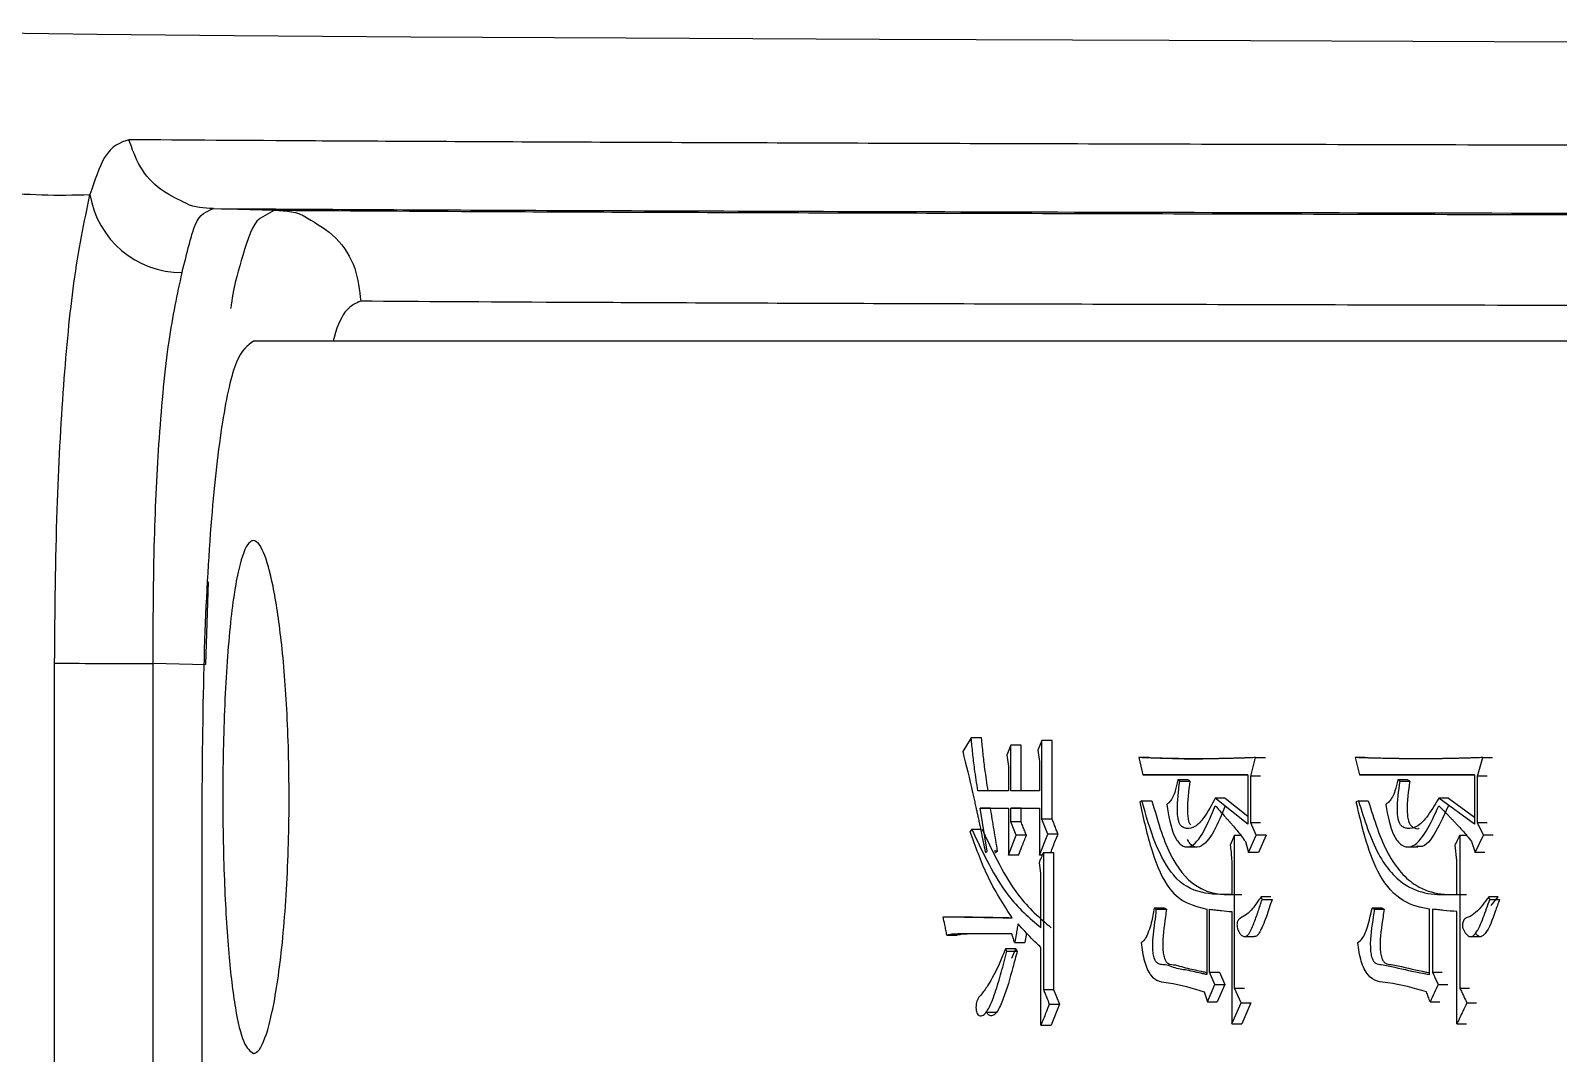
# Model space of a CAD drawing. Header units: millimetres. Extents: x 2063 to 4500, y 825 to 2548.
# Drawn here: x 3136.81 to 3150.23, y 1524.04 to 1533.02 of the extents above; entities that cross this region are included whole.
import ezdxf

# ---------------------------------------------------------------- set-up
doc = ezdxf.new("R2010")
doc.units = ezdxf.units.MM

msp = doc.modelspace()

# ---------------------------------------------------------------- linework, layer by layer
at = {"color": 7, "linetype": 'Continuous', "lineweight": 25}
for p, q in [((3138.421, 1531.455), (3138.958, 1531.441)), ((3138.958, 1531.441), (3138.834, 1531.37)), ((3138.373, 1528.179), (3138.352, 1527.455)), ((3137.028, 1498.727), (3137.026, 1527.465)), ((3137.89, 1527.464), (3137.89, 1527.467)), ((3138.352, 1527.452), (3137.89, 1527.464)), ((3137.893, 1499.172), (3137.89, 1527.464)), ((3145.075, 1526.81), (3145, 1526.691)), ((3145.165, 1526.81), (3145.075, 1526.81)), ((3145.696, 1526.788), (3145.661, 1526.702)), ((3145.696, 1526.096), (3145.696, 1526.788)), ((3145.785, 1526.788), (3145.696, 1526.788)), ((3145.422, 1526.745), (3145.388, 1526.659)), ((3145.388, 1526.659), (3145.401, 1526.561)), ((3145.422, 1526.345), (3145.422, 1526.745)), ((3145.512, 1526.745), (3145.422, 1526.745)), ((3145.512, 1526.345), (3145.512, 1526.745)), ((3145.661, 1526.702), (3145.674, 1526.604)), ((3145.401, 1526.561), (3145.401, 1526.345)), ((3145.674, 1526.604), (3145.674, 1526.345)), ((3146.546, 1526.637), (3146.582, 1526.486)), ((3146.634, 1526.637), (3146.546, 1526.637)), ((3147.529, 1526.475), (3147.572, 1526.637)), ((3147.572, 1526.637), (3147.659, 1526.637)), ((3148.445, 1526.637), (3148.485, 1526.486)), ((3148.531, 1526.637), (3148.445, 1526.637)), ((3148.531, 1526.637), (3148.654, 1526.634)), ((3149.52, 1526.475), (3149.567, 1526.637)), ((3149.567, 1526.637), (3149.651, 1526.637)), ((3146.582, 1526.486), (3147.505, 1526.486)), ((3146.671, 1526.486), (3146.582, 1526.486)), ((3147.505, 1526.486), (3146.671, 1526.486)), ((3146.906, 1526.431), (3146.888, 1526.442)), ((3146.976, 1526.442), (3146.888, 1526.442)), ((3146.906, 1526.431), (3146.995, 1526.431)), ((3146.995, 1526.431), (3146.976, 1526.442)), ((3147.505, 1526.486), (3147.505, 1526.053)), ((3147.529, 1526.064), (3147.529, 1526.475)), ((3147.616, 1526.475), (3147.529, 1526.475)), ((3148.485, 1526.486), (3149.494, 1526.486)), ((3148.571, 1526.486), (3148.485, 1526.486)), ((3149.494, 1526.486), (3148.571, 1526.486)), ((3148.84, 1526.431), (3148.82, 1526.442)), ((3148.906, 1526.442), (3148.82, 1526.442)), ((3148.84, 1526.431), (3148.926, 1526.431)), ((3148.926, 1526.431), (3148.906, 1526.442)), ((3149.494, 1526.486), (3149.494, 1526.053)), ((3149.52, 1526.064), (3149.52, 1526.475)), ((3149.605, 1526.475), (3149.52, 1526.475)), ((3138.319, 1526.291), (3138.318, 1499.39)), ((3145.401, 1526.345), (3145.133, 1526.345)), ((3145.674, 1526.345), (3145.422, 1526.345)), ((3146.573, 1526.258), (3146.555, 1526.248)), ((3147.505, 1526.053), (3147.218, 1526.28)), ((3147.305, 1526.28), (3147.218, 1526.28)), ((3147.305, 1526.28), (3147.505, 1526.122)), ((3148.475, 1526.258), (3148.455, 1526.248)), ((3149.494, 1526.053), (3149.18, 1526.28)), ((3149.265, 1526.28), (3149.18, 1526.28)), ((3149.265, 1526.28), (3149.494, 1526.114)), ((3145.153, 1526.193), (3145.401, 1526.193)), ((3145.216, 1525.815), (3145.153, 1526.193)), ((3145.244, 1526.193), (3145.153, 1526.193)), ((3145.244, 1526.193), (3145.401, 1526.193)), ((3145.401, 1526.193), (3145.401, 1525.782)), ((3145.422, 1526.193), (3145.674, 1526.193)), ((3145.422, 1526.074), (3145.422, 1526.193)), ((3145.512, 1526.193), (3145.422, 1526.193)), ((3145.512, 1526.193), (3145.674, 1526.193)), ((3145.512, 1526.074), (3145.512, 1526.193)), ((3145.674, 1526.193), (3145.674, 1525.782)), ((3145.079, 1526.01), (3145.066, 1525.988)), ((3145.079, 1526.01), (3145.156, 1526.01)), ((3145.469, 1525.955), (3145.422, 1526.074)), ((3145.512, 1526.074), (3145.422, 1526.074)), ((3145.747, 1525.966), (3145.696, 1526.096)), ((3145.785, 1526.096), (3145.696, 1526.096)), ((3147.577, 1525.955), (3147.529, 1526.064)), ((3147.616, 1526.064), (3147.529, 1526.064)), ((3149.572, 1525.956), (3149.52, 1526.064)), ((3149.605, 1526.064), (3149.52, 1526.064)), ((3145.401, 1525.782), (3145.469, 1525.955)), ((3145.559, 1525.955), (3145.469, 1525.955)), ((3145.674, 1525.782), (3145.747, 1525.966)), ((3145.837, 1525.966), (3145.747, 1525.966)), ((3146.97, 1525.853), (3147.058, 1525.853)), ((3147.387, 1525.955), (3147.349, 1525.869)), ((3147.387, 1524.614), (3147.387, 1525.955)), ((3147.387, 1525.955), (3147.441, 1525.955)), ((3147.482, 1525.901), (3147.51, 1525.804)), ((3147.51, 1525.804), (3147.577, 1525.955)), ((3147.664, 1525.955), (3147.577, 1525.955)), ((3147.664, 1525.955), (3147.597, 1525.804)), ((3148.91, 1525.853), (3148.995, 1525.853)), ((3149.365, 1525.956), (3149.365, 1524.614)), ((3149.365, 1525.956), (3149.424, 1525.956)), ((3149.468, 1525.901), (3149.499, 1525.804)), ((3149.499, 1525.804), (3149.572, 1525.956)), ((3149.657, 1525.956), (3149.572, 1525.956)), ((3145.199, 1525.804), (3145.216, 1525.815)), ((3145.306, 1525.815), (3145.277, 1525.815)), ((3145.282, 1525.804), (3145.29, 1525.804)), ((3145.306, 1525.815), (3145.29, 1525.804)), ((3145.7, 1525.782), (3145.674, 1525.782)), ((3145.687, 1525.62), (3145.674, 1525.717)), ((3145.709, 1525.804), (3145.709, 1524.603)), ((3145.709, 1525.804), (3145.798, 1525.804)), ((3145.798, 1525.804), (3145.798, 1524.603)), ((3147.597, 1525.804), (3147.51, 1525.804)), ((3149.584, 1525.804), (3149.499, 1525.804)), ((3145.687, 1525.144), (3145.687, 1525.62)), ((3147.363, 1525.653), (3147.363, 1525.436)), ((3149.339, 1525.436), (3149.339, 1525.653)), ((3146.77, 1525.317), (3146.682, 1525.317)), ((3146.7, 1525.306), (3146.789, 1525.306)), ((3147.143, 1525.306), (3147.143, 1524.733)), ((3147.166, 1524.755), (3147.166, 1525.306)), ((3147.629, 1525.393), (3147.62, 1525.415)), ((3147.629, 1525.393), (3147.716, 1525.393)), ((3148.68, 1525.317), (3148.594, 1525.317)), ((3148.614, 1525.306), (3148.7, 1525.306)), ((3149.098, 1524.733), (3149.098, 1525.306)), ((3149.124, 1525.306), (3149.124, 1524.755)), ((3149.703, 1525.415), (3149.619, 1525.415)), ((3149.629, 1525.393), (3149.619, 1525.415)), ((3149.629, 1525.393), (3149.714, 1525.393)), ((3149.64, 1525.339), (3149.703, 1525.415)), ((3144.828, 1525.241), (3144.919, 1525.241)), ((3147.363, 1525.285), (3147.363, 1524.3)), ((3149.339, 1524.3), (3149.339, 1525.285)), ((3144.861, 1525.079), (3144.952, 1525.079)), ((3145.431, 1525.09), (3144.996, 1525.09)), ((3145.087, 1525.09), (3144.996, 1525.09)), ((3145.431, 1525.09), (3145.087, 1525.09)), ((3145.561, 1525.095), (3145.546, 1525.014)), ((3147.472, 1525.067), (3147.56, 1525.067)), ((3149.468, 1525.067), (3149.553, 1525.067)), ((3145.466, 1524.96), (3145.376, 1524.96)), ((3145.388, 1524.939), (3145.479, 1524.939)), ((3145.43, 1524.878), (3145.466, 1524.96)), ((3145.456, 1525.014), (3145.546, 1525.014)), ((3145.687, 1524.29), (3145.687, 1524.971)), ((3147.148, 1524.495), (3147.213, 1524.647)), ((3147.213, 1524.647), (3147.166, 1524.755)), ((3147.166, 1524.755), (3147.254, 1524.755)), ((3147.213, 1524.647), (3147.301, 1524.647)), ((3147.301, 1524.647), (3147.235, 1524.495)), ((3147.254, 1524.755), (3147.301, 1524.647)), ((3149.124, 1524.755), (3149.209, 1524.755)), ((3149.175, 1524.647), (3149.26, 1524.647)), ((3145.709, 1524.603), (3145.798, 1524.603)), ((3145.798, 1524.603), (3145.85, 1524.473)), ((3147.12, 1524.582), (3147.148, 1524.495)), ((3147.444, 1524.484), (3147.387, 1524.614)), ((3147.387, 1524.614), (3147.474, 1524.614)), ((3149.365, 1524.614), (3149.45, 1524.614)), ((3145.205, 1524.402), (3145.297, 1524.402)), ((3145.76, 1524.473), (3145.85, 1524.473)), ((3145.85, 1524.473), (3145.777, 1524.29)), ((3147.148, 1524.495), (3147.235, 1524.495)), ((3147.363, 1524.3), (3147.444, 1524.484)), ((3147.444, 1524.484), (3147.531, 1524.484)), ((3147.531, 1524.484), (3147.451, 1524.3)), ((3149.104, 1524.495), (3149.189, 1524.495)), ((3149.427, 1524.484), (3149.512, 1524.484)), ((3147.363, 1524.3), (3147.451, 1524.3)), ((3149.339, 1524.3), (3149.424, 1524.3))]:
    msp.add_line(p, q, dxfattribs=at)
at = {"color": 7, "linetype": 'Continuous', "lineweight": 25, "flags": 128}
for points in [[(3135.91, 1533.018), (3136.049, 1533.008), (3136.545, 1532.997), (3137.397, 1532.985), (3138.602, 1532.974), (3140.154, 1532.964), (3142.046, 1532.953), (3144.269, 1532.943), (3146.814, 1532.933), (3149.668, 1532.923), (3152.818, 1532.914)], [(3145.785, 1526.096), (3145.785, 1526.442), (3145.785, 1526.788)], [(3146.573, 1526.258), (3146.609, 1526.258), (3146.635, 1526.258), (3146.662, 1526.258)], [(3148.475, 1526.258), (3148.51, 1526.258), (3148.535, 1526.258), (3148.561, 1526.258)], [(3145.491, 1525.782), (3145.468, 1525.782), (3145.435, 1525.782), (3145.401, 1525.782)], [(3147.707, 1525.415), (3147.676, 1525.415), (3147.648, 1525.415), (3147.62, 1525.415)], [(3145.388, 1524.939), (3145.382, 1524.949), (3145.376, 1524.96)], [(3145.466, 1524.96), (3145.469, 1524.955), (3145.472, 1524.949), (3145.479, 1524.939)], [(3145.687, 1524.29), (3145.732, 1524.29), (3145.777, 1524.29)]]:
    msp.add_lwpolyline(points, dxfattribs=at)
at = {"color": 7, "linetype": 'Continuous', "lineweight": 25}
for centre, radius, start, end in [((3137.091, 1537.638), 6.064, 264.3642, 272.3073), ((3138.145, 1531.713), 0.82, 189.3772, 270.0285), ((3137.67, 1729.703), 202.239, 269.81736, 270.06236)]:
    msp.add_arc(centre, radius, start, end, dxfattribs=at)
for points, knots in [([(3137.678, 1532.06), (3137.603, 1532.035), (3137.475, 1531.992), (3137.377, 1531.702), (3137.336, 1531.579)], [0, 0, 0, 0, 0.578809, 1, 1, 1, 1]), ([(3228.437, 1531.963), (3225.412, 1531.962), (3219.375, 1531.96), (3210.222, 1531.96), (3201.18, 1531.961), (3192.353, 1531.964), (3183.861, 1531.969), (3177.016, 1531.974), (3171.559, 1531.979), (3167.206, 1531.984), (3162.749, 1531.99), (3158.27, 1531.996), (3154.136, 1532.003), (3150.396, 1532.011), (3147.077, 1532.019), (3144.042, 1532.028), (3141.39, 1532.038), (3139.155, 1532.049), (3138.177, 1532.056), (3137.678, 1532.06)], [0, 0, 0, 0, 0.074691, 0.149062, 0.223115, 0.296848, 0.370262, 0.443356, 0.483243, 0.526636, 0.573536, 0.623941, 0.677851, 0.725458, 0.775499, 0.827974, 0.882883, 0.940225, 1, 1, 1, 1]), ([(3138.158, 1531.513), (3138.089, 1531.546), (3137.939, 1531.617), (3137.765, 1531.812), (3137.707, 1531.979), (3137.678, 1532.06)], [0, 0, 0, 0, 0.306526, 0.659337, 1, 1, 1, 1]), ([(3137.026, 1527.465), (3137.03, 1527.92), (3137.038, 1528.775), (3137.1, 1529.908), (3137.192, 1530.879), (3137.286, 1531.337), (3137.336, 1531.579)], [0, 0, 0, 0, 0.2747244, 0.5156261, 0.7443937, 1, 1, 1, 1]), ([(3138.421, 1531.455), (3138.338, 1531.459), (3138.245, 1531.463), (3138.167, 1531.508), (3138.158, 1531.513)], [0, 0, 0, 0, 0.891165, 1, 1, 1, 1]), ([(3138.145, 1530.893), (3138.167, 1530.979), (3138.203, 1531.128), (3138.237, 1531.246), (3138.255, 1531.296), (3138.26, 1531.309), (3138.262, 1531.313), (3138.3, 1531.408), (3138.361, 1531.432), (3138.421, 1531.455)], [0, 0, 0, 0, 0.252941, 0.435264, 0.483749, 0.497314, 0.501428, 0.503761, 1, 1, 1, 1]), ([(3138.421, 1531.455), (3139.146, 1531.451), (3140.596, 1531.442), (3144.386, 1531.429), (3149.284, 1531.417), (3155.325, 1531.406), (3162.373, 1531.396), (3170.315, 1531.388), (3179.015, 1531.381), (3188.322, 1531.376), (3196.764, 1531.373), (3204.044, 1531.372), (3208.048, 1531.371), (3210.049, 1531.371)], [0, 0, 0, 0, 0.0981345, 0.196269, 0.2944034, 0.3925379, 0.4906723, 0.5888066, 0.686941, 0.7850753, 0.8832097, 0.9416048, 1, 1, 1, 1]), ([(3138.834, 1531.37), (3138.83, 1531.368), (3138.77, 1531.335), (3138.687, 1531.081), (3138.603, 1530.794), (3138.574, 1530.595), (3138.571, 1530.579)], [0, 0, 0, 0, 0.033726, 0.552141, 0.964699, 1, 1, 1, 1]), ([(3138.958, 1531.441), (3139.457, 1531.438), (3140.443, 1531.431), (3142.724, 1531.422), (3145.485, 1531.414), (3148.713, 1531.406), (3152.324, 1531.398), (3156.87, 1531.39), (3162.473, 1531.383), (3169.191, 1531.376), (3176.094, 1531.37), (3183.024, 1531.365), (3189.848, 1531.362), (3196.458, 1531.36), (3202.768, 1531.359), (3207.272, 1531.358), (3209.655, 1531.358), (3210.049, 1531.358)], [0, 0, 0, 0, 0.07139, 0.140843, 0.208359, 0.273937, 0.337578, 0.399281, 0.488173, 0.572709, 0.652888, 0.72871, 0.800173, 0.867277, 0.930021, 0.988406, 1, 1, 1, 1]), ([(3138.958, 1531.441), (3139.059, 1531.436), (3139.161, 1531.432), (3139.24, 1531.375), (3139.241, 1531.375)], [0, 0, 0, 0, 0.993864, 1, 1, 1, 1]), ([(3139.241, 1531.375), (3139.331, 1531.322), (3139.511, 1531.215), (3139.681, 1530.943), (3139.703, 1530.74), (3139.714, 1530.642)], [0, 0, 0, 0, 0.340772, 0.682983, 1, 1, 1, 1]), ([(3137.89, 1527.467), (3137.892, 1527.833), (3137.895, 1528.522), (3137.943, 1529.489), (3138.02, 1530.311), (3138.105, 1530.704), (3138.145, 1530.893)], [0, 0, 0, 0, 0.266066, 0.500454, 0.760276, 1, 1, 1, 1]), ([(3139.714, 1530.642), (3139.672, 1530.625), (3139.589, 1530.59), (3139.509, 1530.44), (3139.474, 1530.302), (3139.472, 1530.291)], [0, 0, 0, 0, 0.478278, 0.958145, 1, 1, 1, 1]), ([(3210.049, 1530.56), (3208.777, 1530.56), (3206.451, 1530.56), (3203.087, 1530.56), (3199.954, 1530.561), (3196.838, 1530.562), (3193.744, 1530.563), (3190.679, 1530.564), (3187.647, 1530.565), (3183.393, 1530.567), (3177.853, 1530.571), (3171.109, 1530.576), (3164.381, 1530.582), (3158.66, 1530.59), (3153.94, 1530.597), (3150.137, 1530.605), (3146.703, 1530.613), (3143.745, 1530.622), (3141.291, 1530.632), (3140.246, 1530.639), (3139.714, 1530.642)], [0, 0, 0, 0, 0.037781, 0.069081, 0.100468, 0.131943, 0.163506, 0.195157, 0.226895, 0.258722, 0.330934, 0.408983, 0.49287, 0.582593, 0.645672, 0.711347, 0.779618, 0.850484, 0.923944, 1, 1, 1, 1]), ([(3138.772, 1530.291), (3138.72, 1530.254), (3138.618, 1530.181), (3138.492, 1529.611), (3138.395, 1528.744), (3138.331, 1527.596), (3138.323, 1526.731), (3138.319, 1526.291)], [0, 0, 0, 0, 0.18467, 0.369999, 0.565857, 0.779451, 1, 1, 1, 1]), ([(3202.91, 1530.292), (3202.264, 1530.292), (3199.029, 1530.292), (3193.277, 1530.292), (3187.077, 1530.292), (3181.068, 1530.292), (3176.428, 1530.292), (3170.891, 1530.292), (3166.683, 1530.292), (3161.748, 1530.292), (3157.151, 1530.291), (3153.055, 1530.291), (3149.374, 1530.291), (3146.765, 1530.291), (3143.955, 1530.291), (3142.085, 1530.291), (3140.057, 1530.291), (3139.3, 1530.291), (3138.772, 1530.291)], [0, 0, 0, 0, 0.020124, 0.100733, 0.181328, 0.221587, 0.302184, 0.342442, 0.423039, 0.463298, 0.543894, 0.624491, 0.664749, 0.745346, 0.785604, 0.8662, 0.906458, 1, 1, 1, 1]), ([(3138.771, 1524.041), (3138.742, 1524.062), (3138.684, 1524.103), (3138.609, 1524.425), (3138.55, 1524.913), (3138.511, 1525.573), (3138.497, 1526.353), (3138.516, 1527.167), (3138.568, 1527.879), (3138.647, 1528.364), (3138.721, 1528.526), (3138.792, 1528.552), (3138.862, 1528.47), (3138.948, 1528.16), (3139.022, 1527.668), (3139.074, 1527.01), (3139.092, 1526.229), (3139.067, 1525.416), (3138.998, 1524.704), (3138.903, 1524.221), (3138.823, 1524.053), (3138.781, 1524.043), (3138.771, 1524.041)], [0, 0, 0, 0, 0.046276, 0.092718, 0.141712, 0.195186, 0.253683, 0.315262, 0.376916, 0.434375, 0.485818, 0.499994, 0.546246, 0.592694, 0.641795, 0.695152, 0.753509, 0.815387, 0.876849, 0.934145, 0.985724, 1, 1, 1, 1]), ([(3145.133, 1526.345), (3145.123, 1526.41), (3145.106, 1526.518), (3145.088, 1526.674), (3145.079, 1526.765), (3145.075, 1526.81)], [0, 0, 0, 0, 0.424962, 0.712284, 1, 1, 1, 1]), ([(3145.223, 1526.345), (3145.214, 1526.41), (3145.197, 1526.518), (3145.178, 1526.674), (3145.17, 1526.765), (3145.165, 1526.81)], [0, 0, 0, 0, 0.424957, 0.71216, 1, 1, 1, 1]), ([(3145, 1526.691), (3145.03, 1526.571), (3145.063, 1526.437), (3145.096, 1526.291), (3145.102, 1526.261), (3145.108, 1526.238), (3145.113, 1526.215), (3145.117, 1526.195), (3145.121, 1526.176), (3145.124, 1526.161), (3145.128, 1526.145), (3145.13, 1526.134), (3145.133, 1526.122), (3145.136, 1526.107), (3145.139, 1526.091), (3145.143, 1526.076), (3145.145, 1526.064), (3145.147, 1526.052), (3145.151, 1526.037), (3145.154, 1526.021), (3145.157, 1526.006), (3145.16, 1525.994), (3145.163, 1525.979), (3145.166, 1525.963), (3145.169, 1525.947), (3145.172, 1525.936), (3145.174, 1525.924), (3145.177, 1525.912), (3145.179, 1525.901), (3145.181, 1525.891), (3145.183, 1525.883), (3145.184, 1525.877), (3145.185, 1525.872), (3145.187, 1525.864), (3145.189, 1525.856), (3145.19, 1525.848), (3145.191, 1525.842), (3145.193, 1525.837), (3145.194, 1525.829), (3145.196, 1525.821), (3145.198, 1525.812), (3145.199, 1525.807), (3145.199, 1525.804)], [0, 0, 0, 0, 0.414083, 0.465835, 0.49171, 0.517586, 0.543462, 0.569338, 0.582276, 0.608151, 0.621089, 0.634027, 0.646965, 0.659903, 0.685779, 0.698716, 0.711654, 0.724592, 0.73753, 0.763406, 0.776344, 0.789282, 0.802219, 0.828095, 0.841033, 0.853971, 0.866909, 0.879847, 0.892784, 0.905722, 0.912191, 0.91866, 0.925129, 0.931598, 0.944536, 0.951005, 0.957474, 0.963943, 0.970412, 0.98335, 0.989818, 1, 1, 1, 1]), ([(3147.572, 1526.637), (3147.563, 1526.637), (3147.549, 1526.636), (3147.531, 1526.636), (3147.518, 1526.635), (3147.504, 1526.635), (3147.491, 1526.634), (3147.477, 1526.634), (3147.464, 1526.633), (3147.45, 1526.633), (3147.433, 1526.632), (3147.415, 1526.632), (3147.397, 1526.631), (3147.383, 1526.631), (3147.365, 1526.63), (3147.348, 1526.63), (3147.33, 1526.63), (3147.316, 1526.629), (3147.303, 1526.629), (3147.285, 1526.628), (3147.267, 1526.628), (3147.25, 1526.628), (3147.236, 1526.627), (3147.223, 1526.627), (3147.205, 1526.627), (3147.188, 1526.627), (3147.17, 1526.626), (3147.159, 1526.626), (3147.15, 1526.626), (3147.143, 1526.626), (3147.137, 1526.626), (3147.128, 1526.626), (3147.119, 1526.626), (3147.11, 1526.626), (3147.104, 1526.626), (3147.097, 1526.626), (3147.09, 1526.626), (3147.084, 1526.626), (3147.078, 1526.626), (3147.074, 1526.626), (3147.071, 1526.626), (3147.066, 1526.626), (3147.062, 1526.626), (3147.057, 1526.626), (3147.053, 1526.626), (3147.048, 1526.626), (3147.041, 1526.626), (3147.032, 1526.626), (3147.023, 1526.626), (3147.015, 1526.626), (3147.008, 1526.626), (3146.999, 1526.626), (3146.988, 1526.626), (3146.975, 1526.627), (3146.962, 1526.627), (3146.949, 1526.627), (3146.931, 1526.627), (3146.914, 1526.627), (3146.897, 1526.628), (3146.883, 1526.628), (3146.87, 1526.628), (3146.853, 1526.628), (3146.836, 1526.629), (3146.818, 1526.629), (3146.805, 1526.629), (3146.792, 1526.63), (3146.775, 1526.63), (3146.757, 1526.631), (3146.74, 1526.631), (3146.727, 1526.631), (3146.71, 1526.632), (3146.693, 1526.632), (3146.675, 1526.633), (3146.662, 1526.633), (3146.65, 1526.634), (3146.632, 1526.634), (3146.615, 1526.635), (3146.598, 1526.635), (3146.585, 1526.636), (3146.568, 1526.636), (3146.555, 1526.637), (3146.546, 1526.637)], [0, 0, 0, 0, 0.025705, 0.038557, 0.05141, 0.064262, 0.077115, 0.089967, 0.102819, 0.115672, 0.128524, 0.154229, 0.167082, 0.179934, 0.192786, 0.218491, 0.231344, 0.244196, 0.257049, 0.269901, 0.295606, 0.308458, 0.321311, 0.334163, 0.347016, 0.37272, 0.385573, 0.398425, 0.404851, 0.411278, 0.417704, 0.42413, 0.436983, 0.443409, 0.449835, 0.456261, 0.462687, 0.469114, 0.47554, 0.478753, 0.481966, 0.485179, 0.491605, 0.494818, 0.498032, 0.504458, 0.510884, 0.51731, 0.530163, 0.536589, 0.543015, 0.549441, 0.562294, 0.575146, 0.587999, 0.600851, 0.613703, 0.639408, 0.652261, 0.665113, 0.677966, 0.690818, 0.716523, 0.729375, 0.742228, 0.75508, 0.767932, 0.793637, 0.80649, 0.819342, 0.832195, 0.857899, 0.870752, 0.883604, 0.896457, 0.909309, 0.935014, 0.947866, 0.960719, 0.973571, 1, 1, 1, 1]), ([(3146.634, 1526.637), (3146.772, 1526.632), (3146.929, 1526.626), (3147.089, 1526.626), (3147.109, 1526.626)], [0, 0, 0, 0, 0.87795, 1, 1, 1, 1]), ([(3149.567, 1526.637), (3149.557, 1526.637), (3149.542, 1526.636), (3149.522, 1526.636), (3149.508, 1526.635), (3149.493, 1526.635), (3149.478, 1526.634), (3149.464, 1526.634), (3149.449, 1526.633), (3149.434, 1526.633), (3149.415, 1526.632), (3149.395, 1526.632), (3149.376, 1526.631), (3149.361, 1526.631), (3149.342, 1526.63), (3149.322, 1526.63), (3149.303, 1526.63), (3149.288, 1526.629), (3149.273, 1526.629), (3149.254, 1526.628), (3149.235, 1526.628), (3149.215, 1526.628), (3149.201, 1526.627), (3149.186, 1526.627), (3149.167, 1526.627), (3149.147, 1526.627), (3149.128, 1526.627), (3149.116, 1526.626), (3149.106, 1526.626), (3149.099, 1526.626), (3149.092, 1526.626), (3149.082, 1526.626), (3149.073, 1526.626), (3149.063, 1526.626), (3149.056, 1526.626), (3149.048, 1526.626), (3149.041, 1526.626), (3149.034, 1526.626), (3149.028, 1526.626), (3149.023, 1526.626), (3149.02, 1526.626), (3149.015, 1526.626), (3149.01, 1526.626), (3149.005, 1526.626), (3149, 1526.626), (3148.994, 1526.626), (3148.987, 1526.626), (3148.977, 1526.626), (3148.968, 1526.626), (3148.958, 1526.626), (3148.951, 1526.626), (3148.941, 1526.626), (3148.93, 1526.626), (3148.915, 1526.627), (3148.901, 1526.627), (3148.886, 1526.627), (3148.867, 1526.627), (3148.848, 1526.627), (3148.829, 1526.628), (3148.815, 1526.628), (3148.8, 1526.628), (3148.781, 1526.628), (3148.762, 1526.629), (3148.743, 1526.629), (3148.729, 1526.63), (3148.715, 1526.63), (3148.696, 1526.63), (3148.677, 1526.631), (3148.658, 1526.631), (3148.644, 1526.632), (3148.625, 1526.632), (3148.606, 1526.633), (3148.587, 1526.633), (3148.573, 1526.633), (3148.559, 1526.634), (3148.54, 1526.634), (3148.521, 1526.635), (3148.502, 1526.635), (3148.488, 1526.636), (3148.469, 1526.636), (3148.455, 1526.637), (3148.445, 1526.637)], [0, 0, 0, 0, 0.025705, 0.038557, 0.05141, 0.064262, 0.077115, 0.089967, 0.102819, 0.115672, 0.128524, 0.154229, 0.167082, 0.179934, 0.192786, 0.218491, 0.231344, 0.244196, 0.257049, 0.269901, 0.295606, 0.308458, 0.321311, 0.334163, 0.347016, 0.37272, 0.385573, 0.398425, 0.404851, 0.411278, 0.417704, 0.42413, 0.436983, 0.443409, 0.449835, 0.456261, 0.462687, 0.469114, 0.47554, 0.478753, 0.481966, 0.485179, 0.491605, 0.494818, 0.498032, 0.504458, 0.510884, 0.51731, 0.530163, 0.536589, 0.543015, 0.549441, 0.562294, 0.575146, 0.587999, 0.600851, 0.613703, 0.639408, 0.652261, 0.665113, 0.677966, 0.690818, 0.716523, 0.729375, 0.742228, 0.75508, 0.767933, 0.793637, 0.80649, 0.819342, 0.832195, 0.857899, 0.870752, 0.883604, 0.896457, 0.909309, 0.935014, 0.947866, 0.960719, 0.973571, 1, 1, 1, 1]), ([(3146.888, 1526.442), (3146.882, 1526.408), (3146.871, 1526.353), (3146.846, 1526.29), (3146.821, 1526.249), (3146.801, 1526.233), (3146.792, 1526.226)], [0, 0, 0, 0, 0.34974, 0.571287, 0.787704, 1, 1, 1, 1]), ([(3147.218, 1526.28), (3147.186, 1526.221), (3147.131, 1526.12), (3147.045, 1526.024), (3146.981, 1526.011), (3146.938, 1526.022), (3146.913, 1526.04), (3146.898, 1526.071), (3146.888, 1526.114), (3146.881, 1526.237), (3146.895, 1526.345), (3146.906, 1526.431)], [0, 0, 0, 0, 0.237031, 0.40138, 0.534635, 0.589033, 0.643886, 0.675792, 0.707579, 0.7663, 1, 1, 1, 1]), ([(3146.995, 1526.431), (3146.983, 1526.344), (3146.969, 1526.239), (3146.976, 1526.117), (3146.984, 1526.073), (3146.995, 1526.055), (3146.999, 1526.047)], [0, 0, 0, 0, 0.664291, 0.787396, 0.911549, 1, 1, 1, 1]), ([(3148.82, 1526.442), (3148.813, 1526.409), (3148.801, 1526.353), (3148.774, 1526.29), (3148.746, 1526.249), (3148.725, 1526.233), (3148.714, 1526.226)], [0, 0, 0, 0, 0.34974, 0.571287, 0.787704, 1, 1, 1, 1]), ([(3149.18, 1526.28), (3149.145, 1526.221), (3149.086, 1526.121), (3148.992, 1526.024), (3148.921, 1526.011), (3148.874, 1526.022), (3148.848, 1526.04), (3148.83, 1526.071), (3148.82, 1526.114), (3148.812, 1526.237), (3148.828, 1526.345), (3148.84, 1526.431)], [0, 0, 0, 0, 0.236471, 0.400892, 0.534168, 0.588802, 0.643894, 0.675813, 0.707612, 0.766357, 1, 1, 1, 1]), ([(3148.926, 1526.431), (3148.913, 1526.344), (3148.898, 1526.24), (3148.906, 1526.118), (3148.914, 1526.075), (3148.932, 1526.043), (3148.961, 1526.021), (3148.989, 1526.009), (3149.007, 1526.016), (3149.008, 1526.017)], [0, 0, 0, 0, 0.478517, 0.567585, 0.657403, 0.721203, 0.808864, 0.987094, 1, 1, 1, 1]), ([(3146.555, 1526.248), (3146.587, 1526.101), (3146.65, 1525.812), (3146.835, 1525.384), (3147.027, 1525.336), (3147.143, 1525.306)], [0, 0, 0, 0, 0.291804, 0.574112, 1, 1, 1, 1]), ([(3147.363, 1525.436), (3147.182, 1525.434), (3146.927, 1525.432), (3146.683, 1525.874), (3146.61, 1526.129), (3146.573, 1526.258)], [0, 0, 0, 0, 0.546872, 0.769893, 1, 1, 1, 1]), ([(3146.662, 1526.258), (3146.709, 1526.092), (3146.801, 1525.767), (3147.084, 1525.426), (3147.312, 1525.432), (3147.451, 1525.436)], [0, 0, 0, 0, 0.291237, 0.569425, 1, 1, 1, 1]), ([(3149.098, 1525.306), (3149.02, 1525.322), (3148.863, 1525.354), (3148.6, 1525.634), (3148.511, 1526.012), (3148.455, 1526.248)], [0, 0, 0, 0, 0.271558, 0.546438, 1, 1, 1, 1]), ([(3148.475, 1526.258), (3148.527, 1526.092), (3148.628, 1525.767), (3148.938, 1525.426), (3149.188, 1525.432), (3149.339, 1525.436)], [0, 0, 0, 0, 0.291092, 0.569283, 1, 1, 1, 1]), ([(3148.561, 1526.258), (3148.613, 1526.092), (3148.714, 1525.767), (3149.024, 1525.426), (3149.273, 1525.432), (3149.424, 1525.436)], [0, 0, 0, 0, 0.291237, 0.569425, 1, 1, 1, 1]), ([(3145.306, 1525.815), (3145.296, 1525.878), (3145.28, 1525.972), (3145.26, 1526.098), (3145.249, 1526.162), (3145.244, 1526.193)], [0, 0, 0, 0, 0.497508, 0.748754, 1, 1, 1, 1]), ([(3146.792, 1526.226), (3146.808, 1526.127), (3146.833, 1525.977), (3146.916, 1525.859), (3147.015, 1525.839), (3147.124, 1525.984), (3147.186, 1526.137), (3147.218, 1526.215)], [0, 0, 0, 0, 0.25015, 0.377758, 0.502112, 0.745934, 1, 1, 1, 1]), ([(3147.305, 1526.215), (3147.274, 1526.136), (3147.211, 1525.983), (3147.104, 1525.842), (3147.014, 1525.852), (3146.984, 1525.9), (3146.973, 1525.918)], [0, 0, 0, 0, 0.366502, 0.718078, 0.897344, 1, 1, 1, 1]), ([(3147.218, 1526.215), (3147.244, 1526.185), (3147.274, 1526.152), (3147.307, 1526.115), (3147.315, 1526.106), (3147.323, 1526.096), (3147.332, 1526.087), (3147.34, 1526.077), (3147.352, 1526.064), (3147.386, 1526.025), (3147.432, 1525.97), (3147.469, 1525.918), (3147.482, 1525.901)], [0, 0, 0, 0, 0.297523, 0.334713, 0.371903, 0.390498, 0.427688, 0.464879, 0.483474, 0.557855, 0.855503, 1, 1, 1, 1]), ([(3148.714, 1526.226), (3148.732, 1526.127), (3148.759, 1525.977), (3148.851, 1525.859), (3148.959, 1525.839), (3149.077, 1525.984), (3149.145, 1526.137), (3149.18, 1526.215)], [0, 0, 0, 0, 0.250217, 0.37779, 0.502112, 0.745933, 1, 1, 1, 1]), ([(3149.265, 1526.215), (3149.231, 1526.139), (3149.163, 1525.99), (3149.058, 1525.841), (3148.997, 1525.859), (3148.987, 1525.861)], [0, 0, 0, 0, 0.46552, 0.912082, 1, 1, 1, 1]), ([(3149.18, 1526.215), (3149.209, 1526.186), (3149.242, 1526.152), (3149.278, 1526.115), (3149.287, 1526.106), (3149.296, 1526.096), (3149.305, 1526.087), (3149.314, 1526.078), (3149.326, 1526.064), (3149.364, 1526.025), (3149.414, 1525.97), (3149.455, 1525.918), (3149.468, 1525.901)], [0, 0, 0, 0, 0.2975226, 0.3347128, 0.3719031, 0.3904983, 0.4276885, 0.4648788, 0.483474, 0.5578546, 0.8555027, 1, 1, 1, 1]), ([(3145.435, 1525.231), (3145.358, 1525.349), (3145.218, 1525.561), (3145.113, 1525.857), (3145.066, 1525.988)], [0, 0, 0, 0, 0.555449, 1, 1, 1, 1]), ([(3145.079, 1526.01), (3145.179, 1525.798), (3145.357, 1525.424), (3145.587, 1525.229), (3145.687, 1525.144)], [0, 0, 0, 0, 0.564597, 1, 1, 1, 1]), ([(3145.169, 1526.01), (3145.27, 1525.798), (3145.447, 1525.424), (3145.677, 1525.229), (3145.777, 1525.144)], [0, 0, 0, 0, 0.564667, 1, 1, 1, 1]), ([(3145.559, 1525.955), (3145.554, 1525.968), (3145.544, 1525.994), (3145.528, 1526.034), (3145.518, 1526.061), (3145.512, 1526.074)], [0, 0, 0, 0, 0.314838, 0.657419, 1, 1, 1, 1]), ([(3145.837, 1525.966), (3145.832, 1525.979), (3145.822, 1526.004), (3145.805, 1526.047), (3145.793, 1526.078), (3145.785, 1526.096)], [0, 0, 0, 0, 0.288602, 0.577203, 1, 1, 1, 1]), ([(3145.491, 1525.782), (3145.501, 1525.807), (3145.517, 1525.849), (3145.54, 1525.906), (3145.553, 1525.939), (3145.559, 1525.955)], [0, 0, 0, 0, 0.432898, 0.716449, 1, 1, 1, 1]), ([(3145.773, 1525.804), (3145.78, 1525.822), (3145.794, 1525.858), (3145.815, 1525.912), (3145.83, 1525.948), (3145.837, 1525.966)], [0, 0, 0, 0, 0.32842, 0.66421, 1, 1, 1, 1]), ([(3147.349, 1525.869), (3147.354, 1525.829), (3147.362, 1525.758), (3147.363, 1525.685), (3147.363, 1525.653)], [0, 0, 0, 0, 0.558835, 1, 1, 1, 1]), ([(3149.324, 1525.869), (3149.33, 1525.881), (3149.34, 1525.902), (3149.353, 1525.931), (3149.361, 1525.947), (3149.365, 1525.956)], [0, 0, 0, 0, 0.432643, 0.716321, 1, 1, 1, 1]), ([(3149.339, 1525.653), (3149.339, 1525.689), (3149.338, 1525.762), (3149.328, 1525.833), (3149.324, 1525.869)], [0, 0, 0, 0, 0.495714, 1, 1, 1, 1]), ([(3145.674, 1525.717), (3145.679, 1525.73), (3145.687, 1525.75), (3145.699, 1525.779), (3145.705, 1525.796), (3145.709, 1525.804)], [0, 0, 0, 0, 0.428361, 0.714181, 1, 1, 1, 1]), ([(3146.682, 1525.317), (3146.674, 1525.273), (3146.661, 1525.201), (3146.634, 1525.112), (3146.606, 1525.045), (3146.581, 1525.024), (3146.568, 1525.014)], [0, 0, 0, 0, 0.349071, 0.571765, 0.789358, 1, 1, 1, 1]), ([(3147.143, 1524.733), (3147.131, 1524.735), (3147.073, 1524.747), (3146.975, 1524.773), (3146.869, 1524.784), (3146.796, 1524.819), (3146.749, 1524.819), (3146.715, 1524.826), (3146.693, 1524.849), (3146.679, 1524.882), (3146.67, 1524.928), (3146.665, 1525.035), (3146.686, 1525.159), (3146.697, 1525.268), (3146.7, 1525.306)], [0, 0, 0, 0, 0.051282, 0.25636, 0.431754, 0.51946, 0.589456, 0.639546, 0.668094, 0.696777, 0.732309, 0.768498, 0.918801, 1, 1, 1, 1]), ([(3146.682, 1525.317), (3146.685, 1525.315), (3146.691, 1525.312), (3146.697, 1525.308), (3146.7, 1525.306)], [0, 0, 0, 0, 0.499996, 1, 1, 1, 1]), ([(3146.789, 1525.306), (3146.786, 1525.284), (3146.772, 1525.174), (3146.752, 1525.046), (3146.759, 1524.921), (3146.769, 1524.879), (3146.783, 1524.847), (3146.816, 1524.815), (3146.858, 1524.824), (3146.916, 1524.804), (3146.973, 1524.786), (3147.043, 1524.775), (3147.099, 1524.76), (3147.133, 1524.753), (3147.143, 1524.751)], [0, 0, 0, 0, 0.054921, 0.272966, 0.312507, 0.352188, 0.383382, 0.414603, 0.535292, 0.594414, 0.712513, 0.830508, 0.948503, 1, 1, 1, 1]), ([(3146.77, 1525.317), (3146.772, 1525.316), (3146.775, 1525.315), (3146.781, 1525.311), (3146.786, 1525.308), (3146.789, 1525.306)], [0, 0, 0, 0, 0.253186, 0.506379, 1, 1, 1, 1]), ([(3147.166, 1525.306), (3147.184, 1525.304), (3147.219, 1525.301), (3147.285, 1525.293), (3147.333, 1525.288), (3147.363, 1525.285)], [0, 0, 0, 0, 0.271476, 0.542951, 1, 1, 1, 1]), ([(3147.62, 1525.415), (3147.595, 1525.38), (3147.555, 1525.321), (3147.493, 1525.256), (3147.449, 1525.238), (3147.423, 1525.216), (3147.414, 1525.203), (3147.41, 1525.191), (3147.408, 1525.177), (3147.409, 1525.159), (3147.414, 1525.132), (3147.427, 1525.102), (3147.446, 1525.077), (3147.467, 1525.066), (3147.489, 1525.066), (3147.522, 1525.098), (3147.555, 1525.178), (3147.594, 1525.283), (3147.618, 1525.356), (3147.629, 1525.393)], [0, 0, 0, 0, 0.156412, 0.260868, 0.365462, 0.392662, 0.410241, 0.42134, 0.432549, 0.445637, 0.467959, 0.506678, 0.545841, 0.586947, 0.621916, 0.6571, 0.775363, 0.887354, 1, 1, 1, 1]), ([(3147.716, 1525.393), (3147.7, 1525.342), (3147.675, 1525.263), (3147.638, 1525.168), (3147.612, 1525.112), (3147.591, 1525.078), (3147.573, 1525.066), (3147.564, 1525.068), (3147.56, 1525.068)], [0, 0, 0, 0, 0.385113, 0.602792, 0.768152, 0.874694, 0.955427, 1, 1, 1, 1]), ([(3148.47, 1525.014), (3148.48, 1525.021), (3148.502, 1525.036), (3148.531, 1525.085), (3148.556, 1525.152), (3148.577, 1525.232), (3148.588, 1525.289), (3148.594, 1525.317)], [0, 0, 0, 0, 0.162412, 0.328967, 0.549592, 0.773853, 1, 1, 1, 1]), ([(3148.614, 1525.306), (3148.611, 1525.284), (3148.596, 1525.175), (3148.574, 1525.047), (3148.582, 1524.922), (3148.592, 1524.88), (3148.607, 1524.848), (3148.635, 1524.823), (3148.679, 1524.821), (3148.795, 1524.798), (3148.935, 1524.763), (3149.057, 1524.741), (3149.098, 1524.733)], [0, 0, 0, 0, 0.0476159, 0.2366676, 0.2711991, 0.3058534, 0.3330791, 0.3603377, 0.4287555, 0.5098819, 0.8344448, 1, 1, 1, 1]), ([(3148.614, 1525.306), (3148.612, 1525.307), (3148.608, 1525.31), (3148.602, 1525.313), (3148.597, 1525.316), (3148.594, 1525.317)], [0, 0, 0, 0, 0.252887, 0.626447, 1, 1, 1, 1]), ([(3148.7, 1525.306), (3148.697, 1525.284), (3148.682, 1525.175), (3148.66, 1525.046), (3148.668, 1524.922), (3148.678, 1524.879), (3148.693, 1524.848), (3148.722, 1524.823), (3148.766, 1524.822), (3148.884, 1524.796), (3148.996, 1524.769), (3149.088, 1524.751), (3149.098, 1524.749)], [0, 0, 0, 0, 0.0539594, 0.2681925, 0.3071395, 0.3462244, 0.3769337, 0.4076739, 0.4859202, 0.5793554, 0.9531636, 1, 1, 1, 1]), ([(3148.68, 1525.317), (3148.682, 1525.316), (3148.685, 1525.315), (3148.692, 1525.311), (3148.697, 1525.308), (3148.7, 1525.306)], [0, 0, 0, 0, 0.25319, 0.506384, 1, 1, 1, 1]), ([(3149.339, 1525.285), (3149.3, 1525.289), (3149.245, 1525.294), (3149.173, 1525.302), (3149.14, 1525.305), (3149.124, 1525.306)], [0, 0, 0, 0, 0.542952, 0.771476, 1, 1, 1, 1]), ([(3149.619, 1525.415), (3149.6, 1525.39), (3149.545, 1525.316), (3149.474, 1525.243), (3149.412, 1525.228), (3149.397, 1525.206), (3149.391, 1525.188), (3149.388, 1525.168), (3149.389, 1525.149), (3149.395, 1525.129), (3149.41, 1525.101), (3149.432, 1525.076), (3149.458, 1525.063), (3149.481, 1525.07), (3149.525, 1525.114), (3149.572, 1525.234), (3149.61, 1525.34), (3149.629, 1525.393)], [0, 0, 0, 0, 0.109651, 0.330682, 0.3864, 0.404634, 0.422868, 0.441529, 0.456387, 0.471247, 0.497612, 0.560433, 0.593185, 0.625961, 0.670922, 0.833212, 1, 1, 1, 1]), ([(3149.714, 1525.393), (3149.701, 1525.358), (3149.664, 1525.252), (3149.62, 1525.126), (3149.566, 1525.07), (3149.542, 1525.062), (3149.52, 1525.074), (3149.509, 1525.089), (3149.504, 1525.096)], [0, 0, 0, 0, 0.230285, 0.693302, 0.776377, 0.859882, 0.933594, 1, 1, 1, 1]), ([(3144.861, 1525.079), (3144.858, 1525.094), (3144.852, 1525.124), (3144.841, 1525.178), (3144.833, 1525.217), (3144.828, 1525.241)], [0, 0, 0, 0, 0.277507, 0.555013, 1, 1, 1, 1]), ([(3144.828, 1525.241), (3144.832, 1525.241), (3144.844, 1525.241), (3144.859, 1525.241), (3144.879, 1525.241), (3144.899, 1525.24), (3144.918, 1525.24), (3144.938, 1525.24), (3144.954, 1525.239), (3144.974, 1525.239), (3144.993, 1525.239), (3145.013, 1525.238), (3145.033, 1525.238), (3145.049, 1525.238), (3145.069, 1525.237), (3145.085, 1525.237), (3145.104, 1525.237), (3145.124, 1525.236), (3145.144, 1525.236), (3145.164, 1525.236), (3145.18, 1525.235), (3145.2, 1525.235), (3145.22, 1525.235), (3145.241, 1525.234), (3145.261, 1525.234), (3145.277, 1525.234), (3145.297, 1525.233), (3145.313, 1525.233), (3145.333, 1525.233), (3145.349, 1525.232), (3145.37, 1525.232), (3145.397, 1525.231), (3145.42, 1525.231), (3145.435, 1525.231)], [0, 0, 0, 0, 0.019729, 0.059186, 0.078915, 0.118372, 0.157829, 0.177558, 0.217015, 0.236744, 0.276201, 0.315659, 0.335387, 0.374845, 0.394573, 0.43403, 0.453759, 0.493216, 0.532674, 0.552402, 0.59186, 0.611588, 0.651046, 0.690503, 0.710232, 0.749689, 0.769418, 0.808875, 0.828604, 0.868061, 0.88779, 0.927247, 1, 1, 1, 1]), ([(3144.919, 1525.241), (3144.982, 1525.24), (3145.113, 1525.238), (3145.285, 1525.235), (3145.394, 1525.233), (3145.434, 1525.232)], [0, 0, 0, 0, 0.371075, 0.772541, 1, 1, 1, 1]), ([(3145.486, 1525.177), (3145.483, 1525.161), (3145.477, 1525.131), (3145.468, 1525.076), (3145.46, 1525.038), (3145.456, 1525.014)], [0, 0, 0, 0, 0.283862, 0.567725, 1, 1, 1, 1]), ([(3145.687, 1524.971), (3145.659, 1524.997), (3145.611, 1525.042), (3145.544, 1525.112), (3145.505, 1525.155), (3145.486, 1525.177)], [0, 0, 0, 0, 0.409741, 0.70481, 1, 1, 1, 1]), ([(3144.996, 1525.09), (3144.98, 1525.09), (3144.949, 1525.089), (3144.904, 1525.087), (3144.875, 1525.082), (3144.861, 1525.079)], [0, 0, 0, 0, 0.355817, 0.677713, 1, 1, 1, 1]), ([(3145.087, 1525.09), (3145.071, 1525.09), (3145.04, 1525.089), (3144.995, 1525.087), (3144.966, 1525.082), (3144.952, 1525.079)], [0, 0, 0, 0, 0.356279, 0.6779441, 1, 1, 1, 1]), ([(3145.456, 1525.014), (3145.454, 1525.021), (3145.449, 1525.036), (3145.44, 1525.062), (3145.434, 1525.081), (3145.431, 1525.09)], [0, 0, 0, 0, 0.250001, 0.6250002, 1, 1, 1, 1]), ([(3145.376, 1524.96), (3145.359, 1524.919), (3145.311, 1524.799), (3145.238, 1524.66), (3145.169, 1524.563), (3145.133, 1524.525), (3145.12, 1524.488), (3145.116, 1524.459), (3145.116, 1524.431), (3145.12, 1524.407), (3145.127, 1524.389), (3145.139, 1524.375), (3145.159, 1524.369), (3145.188, 1524.378), (3145.235, 1524.44), (3145.286, 1524.57), (3145.339, 1524.751), (3145.372, 1524.876), (3145.388, 1524.939)], [0, 0, 0, 0, 0.09565, 0.280795, 0.373244, 0.419662, 0.436462, 0.4533, 0.470465, 0.483389, 0.496387, 0.510841, 0.535897, 0.579802, 0.622961, 0.750748, 0.875017, 1, 1, 1, 1]), ([(3145.479, 1524.939), (3145.466, 1524.891), (3145.428, 1524.747), (3145.375, 1524.559), (3145.316, 1524.424), (3145.276, 1524.377), (3145.251, 1524.37), (3145.232, 1524.374), (3145.221, 1524.384), (3145.215, 1524.395), (3145.213, 1524.401), (3145.213, 1524.402)], [0, 0, 0, 0, 0.186803, 0.560962, 0.749178, 0.825797, 0.902611, 0.942659, 0.97537, 0.998161, 1, 1, 1, 1]), ([(3146.568, 1525.014), (3146.575, 1524.957), (3146.589, 1524.846), (3146.668, 1524.672), (3146.862, 1524.662), (3147.017, 1524.613), (3147.12, 1524.582)], [0, 0, 0, 0, 0.1295403, 0.2526388, 0.50766, 1, 1, 1, 1]), ([(3149.073, 1524.582), (3148.961, 1524.613), (3148.791, 1524.662), (3148.579, 1524.672), (3148.492, 1524.846), (3148.477, 1524.957), (3148.47, 1525.014)], [0, 0, 0, 0, 0.492344, 0.747305, 0.87043, 1, 1, 1, 1]), ([(3149.175, 1524.647), (3149.163, 1524.621), (3149.139, 1524.571), (3149.115, 1524.52), (3149.104, 1524.495)], [0, 0, 0, 0, 0.4999994, 1, 1, 1, 1]), ([(3149.124, 1524.755), (3149.13, 1524.742), (3149.141, 1524.718), (3149.158, 1524.682), (3149.169, 1524.658), (3149.175, 1524.647)], [0, 0, 0, 0, 0.346119, 0.673059, 1, 1, 1, 1]), ([(3145.709, 1524.603), (3145.713, 1524.591), (3145.723, 1524.566), (3145.741, 1524.523), (3145.753, 1524.492), (3145.76, 1524.473)], [0, 0, 0, 0, 0.288432, 0.576865, 1, 1, 1, 1]), ([(3149.104, 1524.495), (3149.098, 1524.51), (3149.088, 1524.538), (3149.078, 1524.567), (3149.073, 1524.582)], [0, 0, 0, 0, 0.5000001, 1, 1, 1, 1]), ([(3149.365, 1524.614), (3149.371, 1524.602), (3149.383, 1524.577), (3149.403, 1524.533), (3149.418, 1524.503), (3149.427, 1524.484)], [0, 0, 0, 0, 0.288432, 0.576865, 1, 1, 1, 1]), ([(3145.76, 1524.473), (3145.75, 1524.449), (3145.733, 1524.405), (3145.709, 1524.344), (3145.694, 1524.308), (3145.687, 1524.29)], [0, 0, 0, 0, 0.407194, 0.703597, 1, 1, 1, 1]), ([(3149.427, 1524.484), (3149.415, 1524.459), (3149.394, 1524.416), (3149.365, 1524.355), (3149.348, 1524.319), (3149.339, 1524.3)], [0, 0, 0, 0, 0.407194, 0.703597, 1, 1, 1, 1])]:
    msp.add_open_spline(points, degree=3, knots=knots, dxfattribs=at)

doc.saveas('drawing.dxf')
